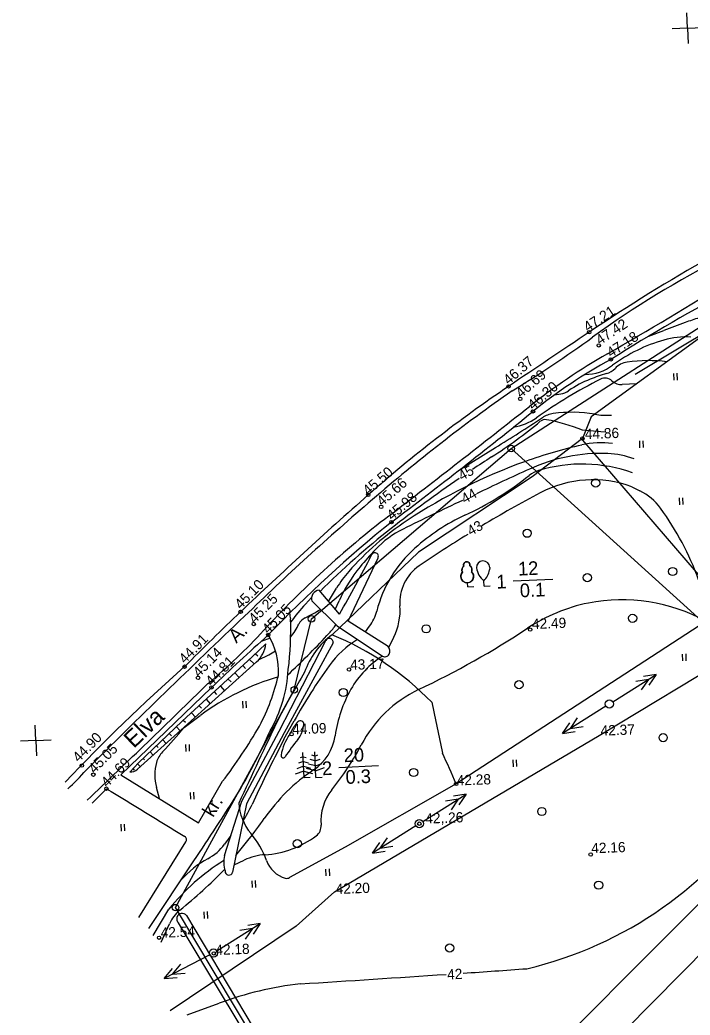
# Model space of a CAD drawing. Extents: x 641716 to 643447, y 6457381 to 6458642.
# Drawn here: x 642039.7 to 642236, y 6458062.6 to 6458354.3 of the extents above; entities that cross this region are included whole.
import ezdxf

# ---------------------------------------------------------------- set-up
doc = ezdxf.new("R2010")
doc.units = 0
for name, color, linetype in [('10', 7, 'Continuous'), ('26', 7, 'Continuous'), ('28', 7, 'Continuous'), ('30', 7, 'Continuous'), ('31', 7, 'Continuous'), ('40', 7, 'Continuous'), ('41', 7, 'Continuous'), ('42', 7, 'Continuous'), ('43', 7, 'Continuous'), ('55', 7, 'Continuous'), ('57', 7, 'Continuous'), ('58', 7, 'Continuous'), ('59', 7, 'Continuous'), ('61', 7, 'Continuous')]:
    doc.layers.add(name, color=color, linetype=linetype)

# ---------------------------------------------------------------- blocks, each defined once
blk = doc.blocks.new('hein')
at = {"layer": '41'}
for p, q in [((-12.1, 3.9), (-12.1, 53.9)), ((12.9, 3.9), (12.9, 53.9))]:
    blk.add_line(p, q, dxfattribs=at)
blk = doc.blocks.new('kpunkt')
at = {"layer": '59'}
blk.add_circle((0, 0), 12.5, dxfattribs=at)
blk = doc.blocks.new('kp_upost')
at = {"layer": '26'}
for p, q in [((0, 405), (-37, 318.9)), ((0, 30), (0, 405)), ((0, 405), (37, 318.9)), ((0, 337.3), (-37, 251.2)), ((0, 337.3), (37, 251.2))]:
    blk.add_line(p, q, dxfattribs=at)
blk.add_circle((0, 0), 30, dxfattribs=at)
blk = doc.blocks.new('puud')
at = {"layer": '41'}
blk.add_circle((0, 0), 30, dxfattribs=at)
blk = doc.blocks.new('krndnrku')
at = {"layer": '40'}
blk.add_circle((0, 0), 40, dxfattribs=at)
blk = doc.blocks.new('Krtrist')
at = {"layer": '61'}
for q in [(0, 112.5), (-112.5, 0), (112.5, 0), (0, -112.5)]:
    blk.add_line((0, 0), q, dxfattribs=at)
blk = doc.blocks.new('mand')
at = {"layer": '10'}
for p, q in [((0, 156.9), (-22.3, 163.6)), ((0, 0), (0, 188.9)), ((0, 156.9), (22.1, 164.1)), ((0, 84.8), (-51, 100.7)), ((0, 120.8), (-36.6, 132.5)), ((0, 120.8), (36.6, 132.4)), ((0, 84.8), (50.9, 101.1)), ((0, 48.8), (-65.4, 69.5)), ((0, 48.8), (65.4, 69.5)), ((0, 0), (45.5, 0))]:
    blk.add_line(p, q, dxfattribs=at)
blk = doc.blocks.new('kuusk')
at = {"layer": '10'}
for p, q in [((0, 153), (-21.7, 146.1)), ((0, 0), (0, 184.3)), ((0, 153), (21.7, 146.1)), ((0, 82.7), (-49.7, 67)), ((0, 117.9), (-35.7, 106.6)), ((0, 117.9), (35.7, 106.6)), ((0, 82.7), (49.7, 67)), ((0, 47.6), (-63.8, 27.4)), ((0, 47.6), (63.8, 27.4)), ((0, 0), (44.4, 0))]:
    blk.add_line(p, q, dxfattribs=at)
blk = doc.blocks.new('laipuu')
at = {"layer": '10'}
for q in [(0, 29.4), (44.4, 0)]:
    blk.add_line((0, 0), q, dxfattribs=at)
blk.add_lwpolyline([(-22.4, 152.9), (-23.7, 160.4), (-23, 166.2), (-21.2, 171.1), (-19, 174.8), (-14.3, 179.5), (-9.9, 182.1), (-3.1, 184), (1.5, 184.2), (7.7, 183), (13.4, 180.1), (17.7, 176.3), (21.3, 171), (23, 166.3), (23.7, 161.4), (23.5, 157.2), (22.4, 152.9), (25.5, 150.3), (30.5, 144.4), (34, 137.9), (36.1, 131.3), (36.8, 126.1), (36.8, 121.1), (35.9, 115.1), (34.8, 111.5), (33.9, 109.2), (38.1, 104.3), (42.1, 97.7), (45.5, 88.7), (47, 80.3), (46.9, 72.3), (46, 66.1), (43.7, 59), (40.2, 52), (35.4, 45.4), (28.8, 39.2), (20.2, 34), (14, 31.5), (5.6, 29.7), (0, 29.4), (-7.1, 29.9), (-17.6, 32.8), (-25.6, 37), (-32.7, 42.6), (-39.1, 50.3), (-43, 57.3), (-46, 66.2), (-47.1, 75.2), (-46.3, 85.2), (-44, 93.4), (-40.6, 100.4), (-36.7, 106.1), (-33.9, 109.2), (-35.5, 113.8), (-36.7, 119.8), (-36.8, 126.2), (-35.3, 134.3), (-32.9, 140.3), (-29.1, 146.4), (-25.4, 150.4), (-22.4, 152.9)], close=True, dxfattribs=at)
for centre, radius, start, end in [((0, 123.7), 36.9, 127.47033, 203.03532), ((0, 160.6), 23.7, 341.26483, 198.73517), ((0, 123.7), 36.9, 336.96468, 52.52967), ((0, 76.5), 47.1, 136.07065, 43.92935)]:
    blk.add_arc(centre, radius, start, end, dxfattribs=at)
blk = doc.blocks.new('kitpuu')
at = {"layer": '10'}
for p, q in [((49.8, 135.2), (46.6, 117)), ((0, 0), (0, 38.7)), ((0, 0), (44.4, 0))]:
    blk.add_line(p, q, dxfattribs=at)
for centre, radius, start, end in [((0, 134.5), 49.8, 0.83435, 179.16565), ((101.3, 152), 152, 186.36465, 228.21268), ((-101.3, 152), 152, 311.78732, 346.6773)]:
    blk.add_arc(centre, radius, start, end, dxfattribs=at)

msp = doc.modelspace()

# ---------------------------------------------------------------- linework, layer by layer
at = {"layer": '10'}
msp.add_lwpolyline([(642254.67, 6458271.22), (642219.85, 6458250.39)], dxfattribs=at)
at = {"layer": '26'}
msp.add_lwpolyline([(642126.1, 6457966.25), (642332.14, 6458174.83)], dxfattribs=at)
at = {"layer": '28'}
msp.add_lwpolyline([(642240.91, 6458262.59), (642207.01, 6458237.96), (642204.41, 6458231.63)], dxfattribs=at)
at = {"layer": '30'}
for points in [[(642069.17, 6458133.01), (642095.78, 6458158.67)], [(642069.19, 6458133), (642091.96, 6458118.94), (642099.02, 6458131.14)], [(642064.99, 6458128.98), (642060.85, 6458124.7)], [(642074.49, 6458091.18), (642088.3, 6458113.42)], [(642077.38, 6458088.05), (642090.61, 6458107.83)]]:
    msp.add_lwpolyline(points, dxfattribs=at)
for centre, radius, start, end in [((642521.44, 6457793.5), 565.22, 119.6456, 123.8757), ((642378.4, 6458024.96), 291.71, 117.0322, 125.8851), ((641737.25, 6459086.24), 955.88, 299.76067, 302.26531), ((642543.49, 6457726.83), 623.01, 118.20779, 122.06508), ((647827.9, 6449889.43), 10085.35, 123.875749, 124.037444), ((641988.41, 6458564), 373.61, 301.5358, 305.8851), ((642302.79, 6458097.17), 183.46, 119.7607, 128.3731), ((642285.51, 6458121.34), 152, 118.5994, 128.9577), ((642408.64, 6457912.5), 403.51, 124.0374, 131.4223), ((642459.93, 6457848.85), 483.34, 124.8371, 130.9883), ((640039.12, 6460955.97), 3463.03, 307.50807, 308.37314), ((641165.41, 6459506.64), 1629.48, 307.10755, 308.95772), ((643043.52, 6457192.94), 1363.11, 131.42231, 133.55284), ((642639.33, 6457632.23), 764.55, 130.48959, 134.2886), ((642323.55, 6457979.71), 288.86, 127.5081, 137.3639), ((642388.28, 6457909.37), 382.3, 128.8457, 136.1889), ((643851.5, 6456337.26), 2538.22, 133.46379, 134.92499), ((642609.46, 6457649.5), 733.14, 133.55284, 135.34967), ((642026.55, 6458175.35), 92.43, 352.8735, 2.0962), ((642128.05, 6458181.08), 9.44, 184.1983, 194.3964), ((641983.46, 6458292.83), 173.43, 309.9207, 317.3639), ((642703.58, 6457517.64), 883.37, 132.00767, 133.47552), ((642095.34, 6458163.47), 20.06, 356.5371, 31.7571), ((642438.56, 6457767.87), 529.6, 131.4632, 136.7291), ((642056.92, 6458175.51), 59.93, 331.9708, 347.2256), ((642077.91, 6458166.08), 40.41, 330.0812, 356.887), ((639135.23, 6461185.06), 4232.11, 313.70365, 314.37091), ((641983.66, 6458219.74), 145.46, 322.4734, 330.1529), ((641938.71, 6458224.1), 190.96, 329.7795, 335.8351), ((641979.81, 6458206), 106.8, 313.7989, 317.9002), ((650019.73, 6471125.99), 15238.11, 238.531547, 238.63265), ((641345.21, 6458606.76), 896.97, 326.20336, 327.73914), ((642087.35, 6458114.01), 1.12, 328.1616, 58.6326)]:
    msp.add_arc(centre, radius, start, end, dxfattribs=at)
at = {"layer": '31'}
for points in [[(642223.9, 6458261.59), (642228.24, 6458263.25)], [(642220.32, 6458247.63), (642216.11, 6458247.4)], [(642196.29, 6458244.41), (642198.12, 6458244.71)], [(642210.89, 6458233.46), (642204.43, 6458234.09)], [(642168.17, 6458222.25), (642178.94, 6458228.93)], [(642218.87, 6458217.46), (642221.27, 6458216.28)], [(642130.05, 6458183.89), (642132.42, 6458187.78)], [(642125.09, 6458185.03), (642123.31, 6458183.09)], [(642132.04, 6458181.53), (642133.14, 6458183.99)], [(642140.84, 6458174.93), (642142.07, 6458176.58)], [(642112.96, 6458173.08), (642110.33, 6458172.16)], [(642147.72, 6458170.38), (642149.18, 6458173.35)], [(642109.57, 6458166.73), (642112.55, 6458168.23)], [(642118.15, 6458162.38), (642118.89, 6458163.07)], [(642087.75, 6458146.93), (642092.5, 6458150.42)], [(642116.97, 6458143.45), (642119.97, 6458148.82)], [(642118.7, 6458144.93), (642120.02, 6458147.18)], [(642116.97, 6458143.45), (642115.95, 6458141.44)], [(642080.55, 6458126.12), (642079.65, 6458129.32)], [(642101.45, 6458115.26), (642099.57, 6458112.7)], [(642102.92, 6458109.4), (642106.79, 6458114.24)], [(642102.37, 6458106.66), (642105.36, 6458108.06)], [(642078.66, 6458085.98), (642083.26, 6458093.68)], [(642081.02, 6458083.95), (642083.46, 6458089.38)], [(642088.61, 6458062.67), (642098.01, 6458066.12)]]:
    msp.add_lwpolyline(points, dxfattribs=at)
for centre, radius, start, end in [((642256.42, 6458205.98), 63.52, 106.2752, 110.1659), ((642396.14, 6457825.53), 468.81, 110.1659, 110.9859), ((642241.43, 6458214.81), 47.52, 106.048, 126.3308), ((642234.79, 6458237.89), 23.5, 86.5872, 106.048), ((642223.63, 6458212.14), 42.3, 82.4452, 98.2745), ((642205.07, 6458264.25), 13.86, 270.526, 306.3308), ((642209.75, 6458256.24), 5.86, 286.7901, 316.0693), ((642218.43, 6458247.87), 6.19, 98.2745, 136.0693), ((642282.09, 6458107.7), 158.77, 117.1141, 125.0316), ((642217.53, 6458221.01), 30.01, 111.1583, 124.8991), ((642230.45, 6458187.63), 65.8, 106.7901, 111.1583), ((642211.05, 6458246.45), 2.89, 46.1756, 117.1141), ((642215.89, 6458251.5), 4.1, 226.1756, 273.1074), ((642197.23, 6458250.1), 5.47, 279.3481, 304.8991), ((641837.58, 6458778.62), 647.05, 301.84003, 303.28555), ((642181.37, 6458251.38), 16.69, 279.7994, 305.0316), ((642193.52, 6458234.93), 2.23, 80.9786, 129.578), ((642196.95, 6458231.24), 7.75, 97.8828, 123.2855), ((642183.26, 6458180.52), 57.6, 68.4336, 79.3801), ((642201.32, 6458199.61), 39.68, 80.2461, 97.8828), ((642211.53, 6458258.96), 20.54, 260.2461, 273.8362), ((642097.02, 6458351.66), 149.22, 302.7912, 309.578), ((642237.63, 6458084.78), 148.73, 102.9863, 109.6149), ((642209.82, 6458205.36), 24.99, 82.1775, 102.9863), ((642388.32, 6457899.5), 388.65, 122.7912, 123.7824), ((642209.96, 6458176.63), 50.62, 87.8442, 114.605), ((642210.96, 6458203.22), 24.01, 69.0819, 87.8442), ((642241.47, 6458074.02), 160.15, 109.6149, 123.4886), ((642777.53, 6456937.23), 1413.79, 114.60498, 115.29735), ((642204.28, 6458180.06), 44.05, 70.2958, 106.7514), ((642388.32, 6457899.5), 388.65, 124.4797, 128.118), ((642130.69, 6458293.53), 93.12, 294.9502, 308.6599), ((642193.91, 6458214.51), 8.07, 106.7514, 128.6599), ((642207.49, 6458186.52), 32.97, 69.8099, 117.8556), ((642365.05, 6457888.38), 370.18, 117.8556, 120.8892), ((642213.99, 6458201.51), 16.47, 35.9809, 63.7572), ((642777.53, 6456937.23), 1413.79, 115.48268, 116.26476), ((642158.09, 6458160.93), 85.54, 20.0272, 35.9809), ((642195.17, 6458154.95), 59.73, 114.9502, 131.8284), ((642292.87, 6458021.15), 234.02, 128.118, 134.9394), ((642200.13, 6458136.5), 85.23, 123.4886, 138.84), ((642164.62, 6458179.28), 28.75, 116.2648, 136.3813), ((642365.05, 6457888.38), 370.18, 121.6447, 124.2648), ((642208.45, 6458137.51), 89.29, 136.3813, 140.7653), ((642179.95, 6458171.95), 36.91, 131.8284, 165.8026), ((642173.58, 6458165.99), 44.27, 140.7653, 156.006), ((642163.98, 6458183.53), 13.05, 124.2648, 184.2708), ((642162.34, 6458169.54), 35.04, 138.84, 148.6263), ((642173.14, 6458137.42), 67.59, 137.4908, 143.3082), ((642101.97, 6458222.68), 48.52, 295.906, 302.0057), ((642133.2, 6458181.23), 17.82, 333.7562, 4.2708), ((642216.29, 6458133.63), 50.77, 101.5111, 123.3911), ((642216.14, 6458134.36), 50.02, 60.7077, 101.5111), ((642124.9, 6458175.48), 3.96, 115.906, 154.4757), ((642131.96, 6458184.09), 12.59, 323.3897, 345.8026), ((642103.86, 6458185.52), 19.36, 321.2529, 334.4757), ((642111.52, 6458191.68), 25.36, 317.5902, 324.758), ((642042.41, 6458397.41), 265.17, 295.4686, 303.3911), ((641976.24, 6458315.25), 208.58, 313.1487, 317.5902), ((642153.78, 6458148.14), 28.95, 121.7943, 144.3072), ((642103.86, 6458185.52), 19.36, 296.6853, 303.4259), ((642160.54, 6458144.65), 27.45, 122.2816, 150.6332), ((642267.28, 6458066.6), 168.71, 144.3072, 150.8308), ((642136.16, 6458091.07), 73.68, 106.3688, 126.3356), ((642170.55, 6458139.01), 38.95, 150.6332, 171.8789), ((642172.28, 6458124.76), 36.83, 115.4686, 152.4295), ((641999.39, 6458218.39), 113.64, 316.2204, 321.0383), ((642126.03, 6458143.65), 6.97, 134.9862, 149.6532), ((642114.59, 6458148.63), 8.31, 321.2759, 353.9174), ((642121.83, 6458147.86), 1.03, 353.9174, 134.9862), ((642131.19, 6458136.14), 15.28, 144.8566, 169.9973), ((642117.62, 6458146.57), 14.52, 303.7654, 351.8789), ((642605.9, 6457892.66), 549.5, 153.0803, 155.0573), ((642173.32, 6458101.54), 66.97, 141.2759, 146.6956), ((642068.07, 6458179.17), 80.72, 321.2283, 332.4295), ((642086.78, 6458134.64), 7.4, 136.2204, 164.0715), ((642116.79, 6458138.67), 0.659, 169.9973, 326.6956), ((642092.66, 6458132.97), 13.51, 164.0715, 195.6381), ((642155.75, 6458089.53), 54.08, 123.7654, 145.4206), ((642142.28, 6458119.57), 14.46, 141.2283, 184.9078), ((642067.34, 6458143.14), 44.46, 327.7723, 335.0573), ((642162.1, 6458187.37), 114.16, 283.2052, 327.1035), ((642023.19, 6458180.91), 106.92, 321.4283, 325.4206), ((642124.33, 6458118.02), 3.55, 306.9572, 4.9078), ((642109.66, 6458137.52), 27.95, 273.6982, 306.9572), ((642087.75, 6458121.36), 14.66, 298.3883, 323.7718), ((642112.57, 6458092.63), 17.03, 93.6982, 115.0536), ((642135.01, 6458051.39), 66.83, 122.2464, 140.7403), ((642108.23, 6458083.45), 28.43, 118.3883, 138.9529), ((641996.16, 6458206.01), 144.36, 308.7324, 315.784), ((642093.79, 6458084.73), 11.33, 130.1201, 155.7763), ((641709.84, 6464740.47), 6681.39, 273.534987, 273.901877), ((641709.84, 6464740.47), 6681.39, 273.94447, 274.105475), ((642133.78, 6457968.77), 103.72, 96.6278, 110.1737)]:
    msp.add_arc(centre, radius, start, end, dxfattribs=at)
at = {"layer": '40'}
for points in [[(642183.52, 6458228.67), (642249.51, 6458168.93), (642293.52, 6458129.6), (642357.64, 6458185.1), (642255.1, 6458274.82)], [(642183.52, 6458228.67), (642255.1, 6458274.82)], [(642316.72, 6457706.8), (642085.24, 6458094.12), (642120.03, 6458157.94), (642125.04, 6458178.78), (642183.52, 6458228.67)]]:
    msp.add_lwpolyline(points, dxfattribs=at)
at = {"layer": '41'}
for points in [[(642204.41, 6458231.63), (642189.71, 6458220.42), (642156.44, 6458198.29), (642131.07, 6458174.1)], [(642204.43, 6458231.13), (642246.78, 6458181.85), (642240.61, 6458177.99), (642167.43, 6458130.38)], [(642131.78, 6458098.78), (642209.32, 6458144.56), (642249.42, 6458168.82), (642268.51, 6458149.87), (642280.94, 6458141.32)], [(642280.94, 6458141.32), (642265.88, 6458122.7), (642194.61, 6458051.17), (642165.48, 6458019.61), (642142.96, 6457991.89), (642131.68, 6457982.05)], [(642167.43, 6458130.38), (642134.9, 6458111.82), (642118.64, 6458102.91)], [(642131.78, 6458098.78), (642120.56, 6458088.65), (642089.29, 6458067.73), (642083.71, 6458063.89)]]:
    msp.add_lwpolyline(points, dxfattribs=at)
for centre, radius, start, end in [((642145, 6458155.52), 23.22, 126.8578, 160.973), ((642098.26, 6458094.31), 86.27, 44.0477, 67.6481), ((642417.88, 6457988.98), 342.41, 149.4351, 152.0645), ((650773.32, 6459963.4), 8800.99, 191.862082, 191.961214), ((644106.22, 6457197.4), 2206.75, 154.44379, 155.14983), ((641935.35, 6458032.26), 251.97, 22.9179, 25.163), ((642118.7, 6458125.53), 14.93, 182.8892, 220.1346), ((642087.68, 6458099.39), 25.64, 19.4189, 40.1346), ((642119.56, 6458110.62), 8.16, 199.4189, 254.3515), ((642117.82, 6458104.41), 1.71, 254.3515, 298.7213)]:
    msp.add_arc(centre, radius, start, end, dxfattribs=at)
at = {"layer": '42'}
for points in [[(642074.42, 6458136.57), (642087.19, 6458148.75), (642107.7, 6458167.59), (642111.66, 6458171.44)], [(642108.62, 6458168.48), (642109.36, 6458167.87)], [(642075.04, 6458135.6), (642087.75, 6458146.99), (642108.97, 6458166.13)], [(642104.99, 6458165.1), (642105.7, 6458164.25)], [(642106.88, 6458166.83), (642108.3, 6458165.53)], [(642100.64, 6458161.11), (642101.54, 6458160.27)], [(642102.63, 6458162.93), (642103.88, 6458161.54)], [(642098.38, 6458159.03), (642099.6, 6458157.68)], [(642096.52, 6458157.32), (642097.22, 6458156.6)], [(642092.13, 6458153.28), (642092.83, 6458152.56)], [(642094.21, 6458155.2), (642095.39, 6458153.88)], [(642089.91, 6458151.25), (642091.06, 6458149.98)], [(642085.52, 6458147.15), (642086.59, 6458145.96)], [(642087.51, 6458149.05), (642088.16, 6458148.51)], [(642083.4, 6458145.14), (642084.03, 6458144.51)], [(642079.68, 6458141.58), (642080.16, 6458141.01)], [(642081.5, 6458143.32), (642082.46, 6458142.25)], [(642075.74, 6458137.83), (642076.17, 6458137.41)], [(642077.8, 6458139.79), (642078.65, 6458138.84)], [(642074.42, 6458136.57), (642071.81, 6458133.87)], [(642072.77, 6458134.86), (642073.16, 6458134.45)], [(642075.04, 6458135.6), (642074.08, 6458134.67)], [(642074.1, 6458136.24), (642074.88, 6458135.44)]]:
    msp.add_lwpolyline(points, dxfattribs=at)
for centre, radius, start, end in [((642103.45, 6458172.26), 8.25, 312.0462, 354.3512), ((642072.08, 6458136.74), 2.88, 264.6994, 314.1588)]:
    msp.add_arc(centre, radius, start, end, dxfattribs=at)
at = {"layer": '43'}
for points in [[(642147.54, 6458170.65), (642135.84, 6458178.12), (642144.55, 6458196.68)], [(642133.26, 6458180.1), (642127.29, 6458187.13)], [(642125.21, 6458183.99), (642132.6, 6458176.68), (642145.88, 6458167.86)], [(642099.59, 6458109.38), (642104.64, 6458125.36), (642115.58, 6458145.86), (642129.22, 6458172.37)], [(642131.45, 6458171.76), (642117.02, 6458145.33), (642105.99, 6458124.57), (642101.94, 6458104.54)], [(642088.45, 6458091.82), (642107.99, 6458058.94)], [(642106.69, 6458055.51), (642086.11, 6458089.66)]]:
    msp.add_lwpolyline(points, dxfattribs=at)
for centre, radius, start, end in [((641683.45, 6458434.9), 516.96, 330.4704, 332.6632), ((642143.63, 6458197.12), 1.02, 334.8757, 158.1232), ((642127.45, 6458184.76), 2.38, 93.8172, 199.0051), ((642130.27, 6458171.84), 1.18, 356.2371, 152.7848), ((642145.81, 6458169.31), 2.19, 335.6339, 37.7616), ((642146.61, 6458168.95), 1.32, 236.3869, 335.6339), ((642106.91, 6458107.42), 7.57, 165.0163, 199.6506), ((642100.87, 6458104.76), 1.1, 173.9535, 348.5623), ((642087.19, 6458090.84), 1.6, 37.8713, 227.4805)]:
    msp.add_arc(centre, radius, start, end, dxfattribs=at)
at = {"layer": '57'}
for points in [[(642184.15, 6458189.91), (642195.72, 6458190.42)], [(642133.09, 6458135.22), (642144.66, 6458135.74)]]:
    msp.add_lwpolyline(points, dxfattribs=at)

# ---------------------------------------------------------------- block references
at = {"layer": '10', "xscale": 0.04, "yscale": 0.04}
for name, p, rotation in [('puud', (642208.3, 6458218.55), 2.5612895310065102), ('puud', (642188.24, 6458203.85), 2.5612895310065102), ('laipuu', (642170.82, 6458188.15), 2.561289531006498), ('kitpuu', (642175.6, 6458188.36), 2.561289531006498), ('puud', (642230.86, 6458192.64), 2.5612895310065102), ('puud', (642205.85, 6458190.83), 2.5612895310065102), ('puud', (642219.12, 6458178.93), 2.5612895310065102), ('puud', (642158.65, 6458175.84), 2.5612895310065102), ('puud', (642134.36, 6458157.18), 2.5612895310065102), ('puud', (642185.86, 6458159.44), 2.5612895310065102), ('puud', (642228.08, 6458143.95), 2.5612895310065102), ('kuusk', (642122.9, 6458132.23), 2.561289531006498), ('mand', (642126.37, 6458132.27), 2.561289531006498), ('puud', (642154.98, 6458133.71), 2.5612895310065102), ('puud', (642192.54, 6458122.28), 2.5612895310065102), ('puud', (642120.92, 6458112.87), 2.5612895310065102), ('puud', (642209.16, 6458100.71), 2.5612895310065102), ('puud', (642165.53, 6458082.29), 2.5612895310065102)]:
    msp.add_blockref(name, p, dxfattribs=dict(at, rotation=rotation))
at = {"layer": '26'}
for p, xscale, yscale, rotation in [((642212.32, 6458153.82), 0.04, 0.039999999999999994, -57.84432152965228), ((642212.32, 6458153.82), 0.04000000000000001, 0.039999999999999994, 122.22788984103518), ((642156.64, 6458118.72), 0.04000000000000001, 0.04, -57.77211015896406), ((642156.64, 6458118.72), 0.039999999999999994, 0.04000000000000001, 122.16965134287678), ((642096.36, 6458080.8), 0.039999999999999994, 0.04, -57.83034865712325), ((642096.36, 6458080.8), 0.04, 0.04, 117.23238451723773)]:
    msp.add_blockref('kp_upost', p, dxfattribs=dict(at, xscale=xscale, yscale=yscale, rotation=rotation))
at = {"layer": '40', "xscale": 0.024000000000000004, "yscale": 0.024000000000000004, "rotation": 2.5612895310064974}
for p in [(642183.52, 6458228.67), (642125.04, 6458178.78), (642120.03, 6458157.94), (642085.24, 6458094.12)]:
    msp.add_blockref('krndnrku', p, dxfattribs=at)
at = {"layer": '41', "xscale": 0.04, "yscale": 0.04, "rotation": 2.561289531006498}
for p in [(642231.8, 6458248.57), (642221.78, 6458228.78), (642233.43, 6458212.08), (642234.35, 6458166.31), (642105.53, 6458152.46), (642088.86, 6458139.77), (642184.74, 6458135.27), (642090.19, 6458125.77), (642069.86, 6458116.42), (642129.89, 6458103.29), (642108.24, 6458099.86), (642094.22, 6458090.79)]:
    msp.add_blockref('hein', p, dxfattribs=at)
at = {"layer": '55', "xscale": 0.04, "yscale": 0.04, "rotation": 2.561289531006498}
msp.add_blockref('Krtrist', (642235.21, 6458351.87), dxfattribs=at)
at = {"layer": '59', "xscale": 0.04, "yscale": 0.04, "rotation": 2.5612895310065102}
for p in [(642206.39, 6458262.77), (642209.2, 6458258.9), (642212.75, 6458254.8), (642182.79, 6458246.87), (642186.2, 6458243.23), (642189.94, 6458239.54), (642204.41, 6458231.63), (642141.68, 6458215.07), (642145.48, 6458211.58), (642148.49, 6458207.12), (642104.31, 6458180.84), (642108.16, 6458177.24), (642189.11, 6458175.62), (642112.4, 6458174.03), (642087.89, 6458164.74), (642136.05, 6458163.92), (642091.82, 6458161.46), (642095.78, 6458158.67), (642119.2, 6458144.95), (642057.8, 6458135.74), (642061.16, 6458133.1), (642064.99, 6458128.98), (642167.43, 6458130.38), (642156.64, 6458118.72), (642206.84, 6458109.68), (642080.43, 6458085.29), (642096.44, 6458080.7)]:
    msp.add_blockref('kpunkt', p, dxfattribs=at)
at = {"layer": '61', "xscale": 0.04, "yscale": 0.04, "rotation": 2.5612895310065102}
msp.add_blockref('Krtrist', (642044.35, 6458143.13), dxfattribs=at)

# ---------------------------------------------------------------- texts
at = {"layer": '30'}
for s, rotation, p in [('A.', 43.7294, (642103.04, 6458171.44)), ('kr.', 58.4678, (642096.22, 6458120.37))]:
    msp.add_text(s, height=4, rotation=rotation, dxfattribs=at).set_placement(p)
at = {"layer": '31'}
for s, rotation, p in [('45', 29.6309, (642169.1, 6458219.15)), ('44', 29.6309, (642169.96, 6458212.39)), ('43', 29.6309, (642171.72, 6458202.99)), ('42', 2.5613, (642164.85, 6458073.04))]:
    msp.add_text(s, height=3, rotation=rotation, dxfattribs=at).set_placement(p)
at = {"layer": '57'}
for s, p in [('12', (642185.65, 6458191.42)), ('1', (642179.29, 6458187.6)), ('0.1', (642186.18, 6458185.05)), ('20', (642134.59, 6458136.73)), ('2', (642128.23, 6458132.91)), ('0.3', (642135.12, 6458130.36))]:
    msp.add_text(s, height=4, rotation=2.5613, dxfattribs=at).set_placement(p)
at = {"layer": '58'}
msp.add_text('Elva', height=5, rotation=43.7302, dxfattribs=at).set_placement((642073, 6458140.6))
at = {"layer": '59'}
for s, rotation, p in [('47.21', 33.2339, (642205.99, 6458262.74)), ('47.42', 33.2339, (642209.55, 6458258.92)), ('47.18', 33.2339, (642212.77, 6458255.22)), ('46.37', 40.5916, (642182.81, 6458247.2)), ('46.69', 40.5916, (642186.44, 6458243.31)), ('46.30', 40.5916, (642189.95, 6458239.81)), ('44.86', 2.0995, (642205.18, 6458231.42)), ('45.50', 40.5916, (642141.64, 6458214.79)), ('45.66', 40.5916, (642145.73, 6458211.6)), ('45.98', 40.5916, (642148.67, 6458207.46)), ('45.10', 45.4426, (642104.35, 6458181.37)), ('45.25', 45.4426, (642108.41, 6458177.2)), ('45.05', 45.4426, (642112.38, 6458174.14)), ('42.49', 2.0995, (642189.69, 6458175.76)), ('44.91', 45.4426, (642088, 6458165.43)), ('45.14', 45.4426, (642092.13, 6458161.45)), ('44.81', 45.4426, (642095.81, 6458158.86)), ('43.17', 2.0995, (642136.43, 6458163.79)), ('44.09', 2.0995, (642119.47, 6458144.9)), ('42.37', 2.0995, (642209.8, 6458144.51)), ('44.90', 45.4426, (642056.87, 6458136.54)), ('45.05', 45.4426, (642061.5, 6458133.22)), ('44.69', 45.4426, (642065.21, 6458129.18)), ('42.28', 2.0995, (642167.65, 6458129.91)), ('42,.26', 2.0995, (642158.44, 6458118.73)), ('42.16', 2.0995, (642207.07, 6458110.03)), ('42.20', 2.0995, (642132.18, 6458098.1)), ('42.54', 2.0995, (642080.93, 6458085.28)), ('42.18', 2.0995, (642096.96, 6458080.22))]:
    msp.add_text(s, height=3, rotation=rotation, dxfattribs=at).set_placement(p)

doc.saveas('drawing.dxf')
